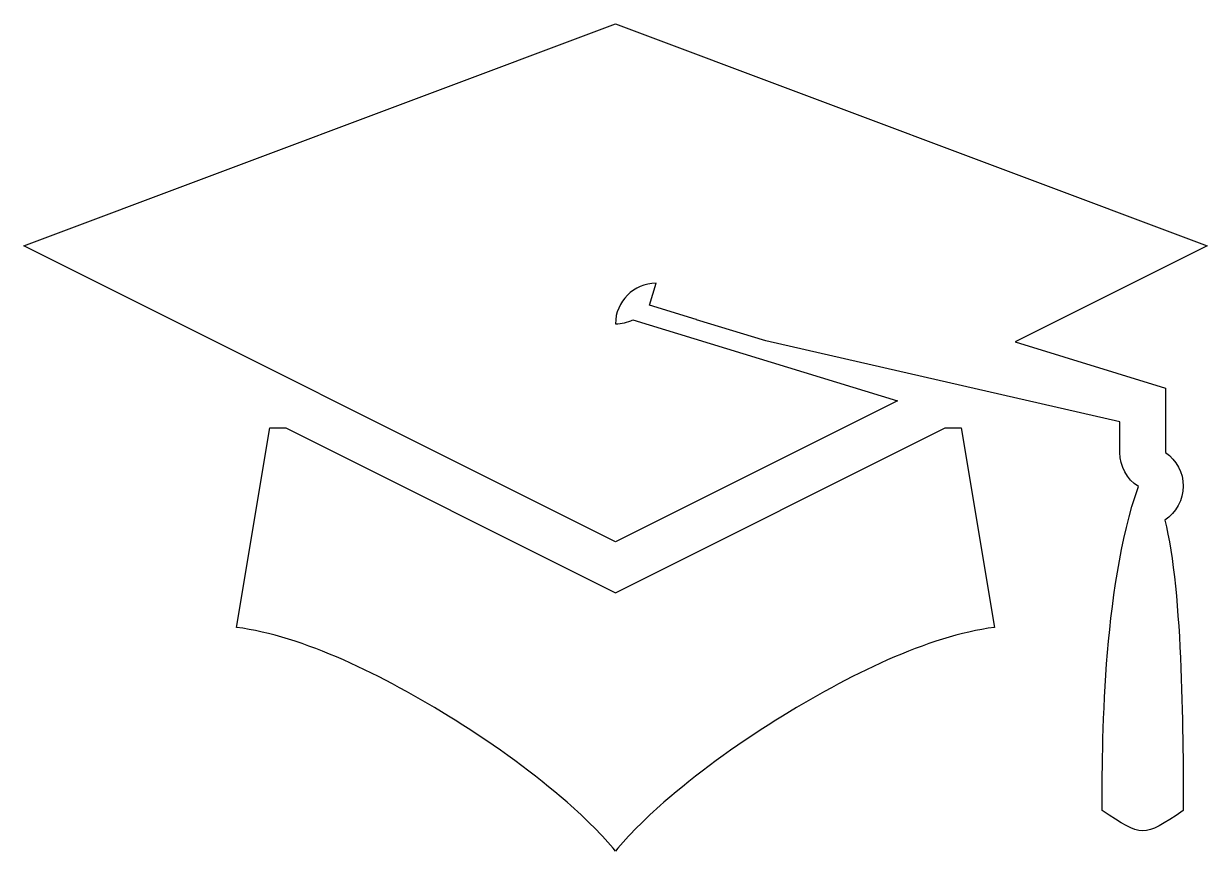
# Model space of a CAD drawing. Header units: centimetres. Extents: x -9.8 to 9.8, y -6.7 to 7.
import ezdxf

# ---------------------------------------------------------------- set-up
doc = ezdxf.new("R2010")
doc.units = ezdxf.units.CM
doc.header["$MEASUREMENT"] = 0
doc.layers.add('Layer 1', color=7, linetype='Continuous')

msp = doc.modelspace()

# ---------------------------------------------------------------- linework, layer by layer
at = {"layer": 'Layer 1'}
for points, knots in [([(0, 7.01633), (0, 7.01633), (-9.84681, 3.32368), (-9.84681, 3.32368), (-9.84681, 3.32368), (-9.84681, 3.32368), (0, -1.59973), (0, -1.59973), (0, -1.59973), (0, -1.59973), (4.68992, 0.74523), (4.68992, 0.74523), (4.68992, 0.74523), (4.68992, 0.74523), (0.29024, 2.09039), (0.29024, 2.09039), (0.29024, 2.09039), (0.19974, 2.04696), (0.1004, 2.02422), (0, 2.02406), (0, 2.02406), (0, 2.39662), (0.30213, 2.69875), (0.67469, 2.69875), (0.67469, 2.69875), (0.67469, 2.69875), (0.56311, 2.33602), (0.56311, 2.33602), (0.56311, 2.33602), (0.56311, 2.33602), (1.34478, 2.09554), (1.34478, 2.09554), (1.34478, 2.09554), (1.34489, 2.0949), (1.34506, 2.09383), (1.34514, 2.09317), (1.34514, 2.09317), (1.34514, 2.09317), (2.4986, 1.74043), (2.4986, 1.74043), (2.4986, 1.74043), (2.4986, 1.74043), (8.39143, 0.39448), (8.39143, 0.39448), (8.39143, 0.39448), (8.39143, 0.39448), (8.39143, -0.11769), (8.39143, -0.11769), (8.39143, -0.11769), (8.39167, -0.34602), (8.50748, -0.55878), (8.69899, -0.68299), (8.69899, -0.68299), (8.09667, -2.40071), (8.09625, -5.03414), (8.09625, -6.07219), (8.09625, -6.07219), (8.77094, -6.51053), (8.77094, -6.52655), (9.44563, -6.07219), (9.44563, -6.07219), (9.44563, -5.03427), (9.44529, -2.40134), (9.13823, -1.24042), (9.13823, -1.24042), (9.32982, -1.11612), (9.44555, -0.90311), (9.44563, -0.6747), (9.44563, -0.6747), (9.44563, -0.45136), (9.33501, -0.24247), (9.15042, -0.11694), (9.15042, -0.11694), (9.15042, -0.11694), (9.15042, 0.95497), (9.15042, 0.95497), (9.15042, 0.95497), (9.15042, 0.95497), (6.64888, 1.72467), (6.64888, 1.72467), (6.64888, 1.72467), (6.64888, 1.72467), (9.84681, 3.32368), (9.84681, 3.32368), (9.84681, 3.32368), (9.84681, 3.32368), (0, 7.01633), (0, 7.01633)], [0, 0, 0, 0, 0.04347826, 0.04347826, 0.04347826, 0.04347826, 0.08695652, 0.08695652, 0.08695652, 0.08695652, 0.13043478, 0.13043478, 0.13043478, 0.13043478, 0.17391304, 0.17391304, 0.17391304, 0.17391304, 0.2173913, 0.2173913, 0.2173913, 0.2173913, 0.26086957, 0.26086957, 0.26086957, 0.26086957, 0.30434783, 0.30434783, 0.30434783, 0.30434783, 0.34782609, 0.34782609, 0.34782609, 0.34782609, 0.39130435, 0.39130435, 0.39130435, 0.39130435, 0.43478261, 0.43478261, 0.43478261, 0.43478261, 0.47826087, 0.47826087, 0.47826087, 0.47826087, 0.52173913, 0.52173913, 0.52173913, 0.52173913, 0.56521739, 0.56521739, 0.56521739, 0.56521739, 0.60869565, 0.60869565, 0.60869565, 0.60869565, 0.65217391, 0.65217391, 0.65217391, 0.65217391, 0.69565217, 0.69565217, 0.69565217, 0.69565217, 0.73913043, 0.73913043, 0.73913043, 0.73913043, 0.7826087, 0.7826087, 0.7826087, 0.7826087, 0.82608696, 0.82608696, 0.82608696, 0.82608696, 0.86956522, 0.86956522, 0.86956522, 0.86956522, 0.91304348, 0.91304348, 0.91304348, 0.91304348, 1, 1, 1, 1]), ([(-5.75074, 0.29518), (-5.75074, 0.29518), (-6.30411, -3.02513), (-6.30411, -3.02513), (-6.30411, -3.02513), (-5.20036, -3.16947), (-3.88004, -3.81101), (-2.66628, -4.56962), (-2.66628, -4.56962), (-1.97599, -5.00108), (-1.32943, -5.47467), (-0.80431, -5.93418), (-0.80431, -5.93418), (-0.48333, -6.21502), (-0.21493, -6.48447), (0, -6.74958), (0, -6.74958), (0.21493, -6.48443), (0.48333, -6.21502), (0.80431, -5.93418), (0.80431, -5.93418), (1.32943, -5.47468), (1.97595, -5.00109), (2.66628, -4.56962), (2.66628, -4.56962), (3.88004, -3.81102), (5.20036, -3.16947), (6.30411, -3.02513), (6.30411, -3.02513), (6.30411, -3.02513), (5.75066, 0.29518), (5.75066, 0.29518), (5.75066, 0.29518), (5.75066, 0.29518), (5.48711, 0.29518), (5.48711, 0.29518), (5.48711, 0.29518), (5.48711, 0.29518), (0, -2.4484), (0, -2.4484), (0, -2.4484), (0, -2.4484), (-5.48719, 0.29518), (-5.48719, 0.29518), (-5.48719, 0.29518), (-5.48719, 0.29518), (-5.75074, 0.29518), (-5.75074, 0.29518)], [0, 0, 0, 0, 0.07692308, 0.07692308, 0.07692308, 0.07692308, 0.15384615, 0.15384615, 0.15384615, 0.15384615, 0.23076923, 0.23076923, 0.23076923, 0.23076923, 0.30769231, 0.30769231, 0.30769231, 0.30769231, 0.38461538, 0.38461538, 0.38461538, 0.38461538, 0.46153846, 0.46153846, 0.46153846, 0.46153846, 0.53846154, 0.53846154, 0.53846154, 0.53846154, 0.61538462, 0.61538462, 0.61538462, 0.61538462, 0.69230769, 0.69230769, 0.69230769, 0.69230769, 0.76923077, 0.76923077, 0.76923077, 0.76923077, 0.84615385, 0.84615385, 0.84615385, 0.84615385, 1, 1, 1, 1])]:
    msp.add_open_spline(points, degree=3, knots=knots, dxfattribs=at)

doc.saveas('drawing.dxf')
